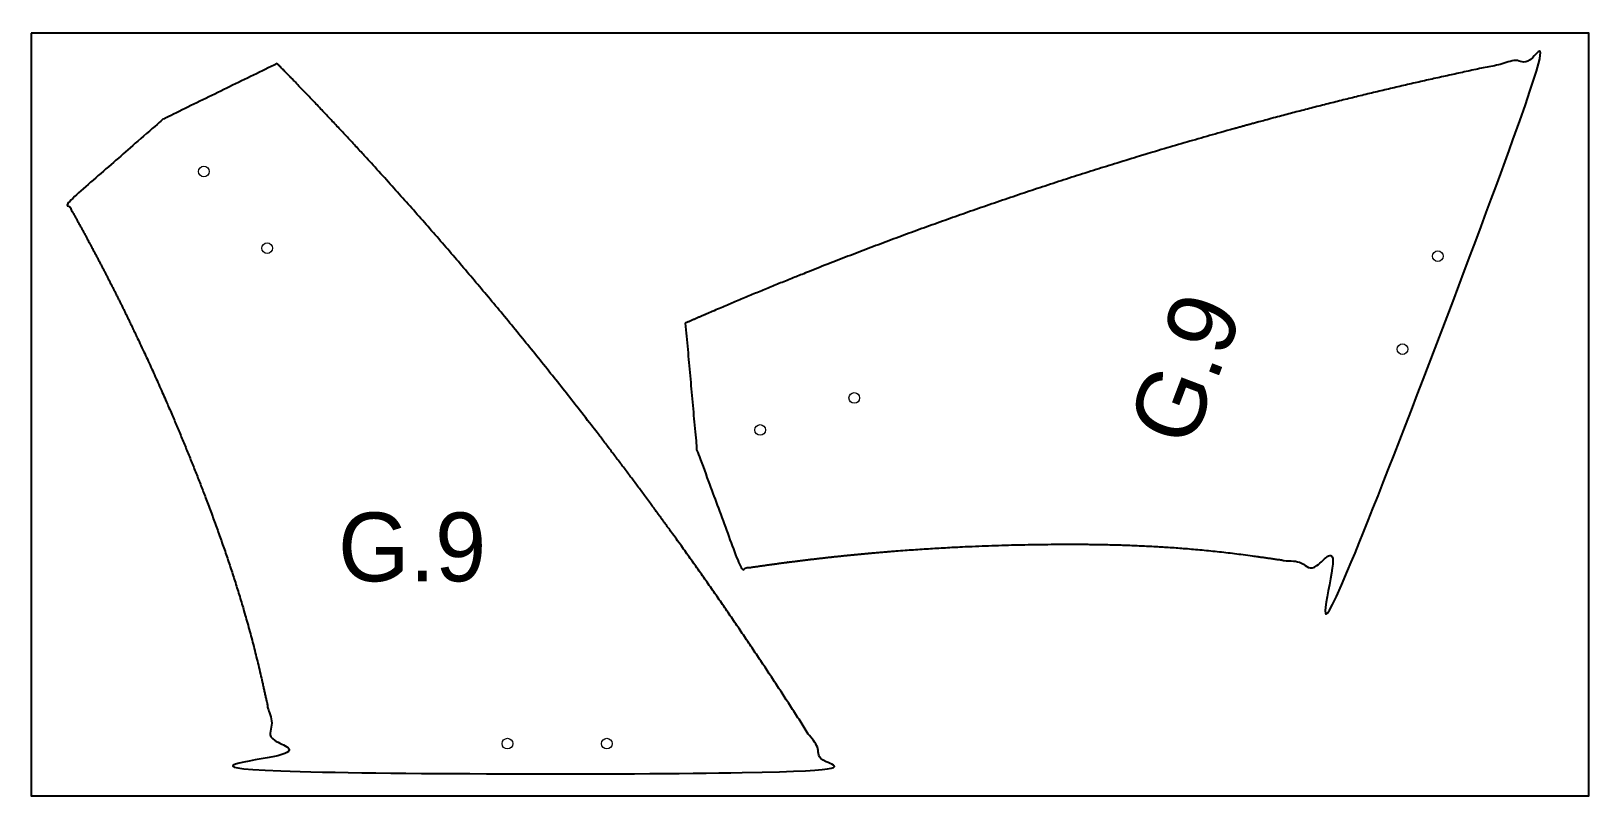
# Model space of a CAD drawing. Header units: inches. Extents: x 8.6 to 102.6, y 6.1 to 52.2.
import ezdxf

# ---------------------------------------------------------------- set-up
doc = ezdxf.new("R2010")
doc.units = ezdxf.units.IN
doc.header["$MEASUREMENT"] = 0
doc.layers.add('Annotation', color=7, linetype='Continuous', lineweight=9)
doc.layers.add('Drilling', color=3, linetype='Continuous', lineweight=13)
doc.layers.add('Cut Sheet', color=1, linetype='Continuous')
doc.styles.add('Tw Cen MT', font='')
doc.styles.get('Tw Cen MT').set_extended_font_data('Tw Cen MT')

msp = doc.modelspace()

# ---------------------------------------------------------------- linework, layer by layer
for points in [[(48.069, 34.574), (49.988, 35.411), (58.949, 39.186), (73.624, 44.347), (89.149, 48.496), (97.4, 50.224), (99.96, 50.756), (96.019, 40.376), (92.078, 29.996), (88.137, 19.616), (85.261, 20.106), (79.124, 21.124), (68.644, 21.366), (59.27, 20.818), (53.236, 20.03), (51.415, 19.754), (50.545, 22.108), (49.674, 24.463), (48.804, 26.817), (48.773, 26.9), (48.754, 26.986), (48.746, 27.074), (48.52, 29.574), (48.295, 32.074), (48.069, 34.574)], [(23.44, 50.228), (24.905, 48.732), (31.614, 41.694), (41.648, 29.806), (51.037, 16.765), (55.581, 9.664), (56.988, 7.46), (45.885, 7.46), (34.782, 7.46), (23.679, 7.46), (23.115, 10.323), (21.889, 16.422), (18.396, 26.306), (14.556, 34.875), (11.678, 40.236), (10.773, 41.84), (12.665, 43.49), (14.557, 45.139), (16.45, 46.788), (16.516, 46.846), (16.59, 46.895), (16.669, 46.933), (18.926, 48.032), (21.183, 49.13), (23.44, 50.228)]]:
    msp.add_rational_spline(points, [1, 1, 1, 1, 1, 1, 1, 1, 1, 1, 1, 1, 1, 1, 1, 1, 1, 1, 1, 0.994198043192, 0.994198043192, 1, 1, 1, 1], degree=3, knots=[0, 0, 0, 0, 6.280401, 29.159235, 46.603296, 54.447286, 54.447286, 54.447286, 55.447286, 55.447286, 55.447286, 64.191062, 74.091898, 86.810474, 92.334161, 92.334161, 92.334161, 93.334161, 93.334161, 93.334161, 93.598215, 93.598215, 93.598215, 94.598215, 94.598215, 94.598215, 94.598215])
at = {"layer": 'Cut Sheet'}
msp.add_lwpolyline([(8.592, 52.059), (8.592, 6.059), (102.592, 6.059), (102.592, 52.059)], close=True, dxfattribs=at)
at = {"layer": 'Drilling'}
for centre, radius in [((19.017, 43.721), 0.322), ((22.837, 39.095), 0.322), ((93.477, 38.612), 0.323), ((91.348, 33.003), 0.323), ((58.264, 30.058), 0.322), ((52.583, 28.129), 0.322), ((37.333, 9.21), 0.323), ((43.333, 9.21), 0.323)]:
    msp.add_circle(centre, radius, dxfattribs=at)

# ---------------------------------------------------------------- texts
at = {"layer": 'Annotation', "color": 7, "insert": (78.623, 26.902), "char_height": 7, "attachment_point": 7, "rotation": 69.20988, "line_spacing_factor": 0.481418, "style": 'Tw Cen MT'}
msp.add_mtext('{\\H0.59259x;G.9}', dxfattribs=at)
at = {"layer": 'Annotation', "color": 7, "insert": (27.113, 18.941), "char_height": 7, "attachment_point": 7, "line_spacing_factor": 0.481418, "style": 'Tw Cen MT'}
msp.add_mtext('{\\H0.59259x;G.9}', dxfattribs=at)

doc.saveas('drawing.dxf')
